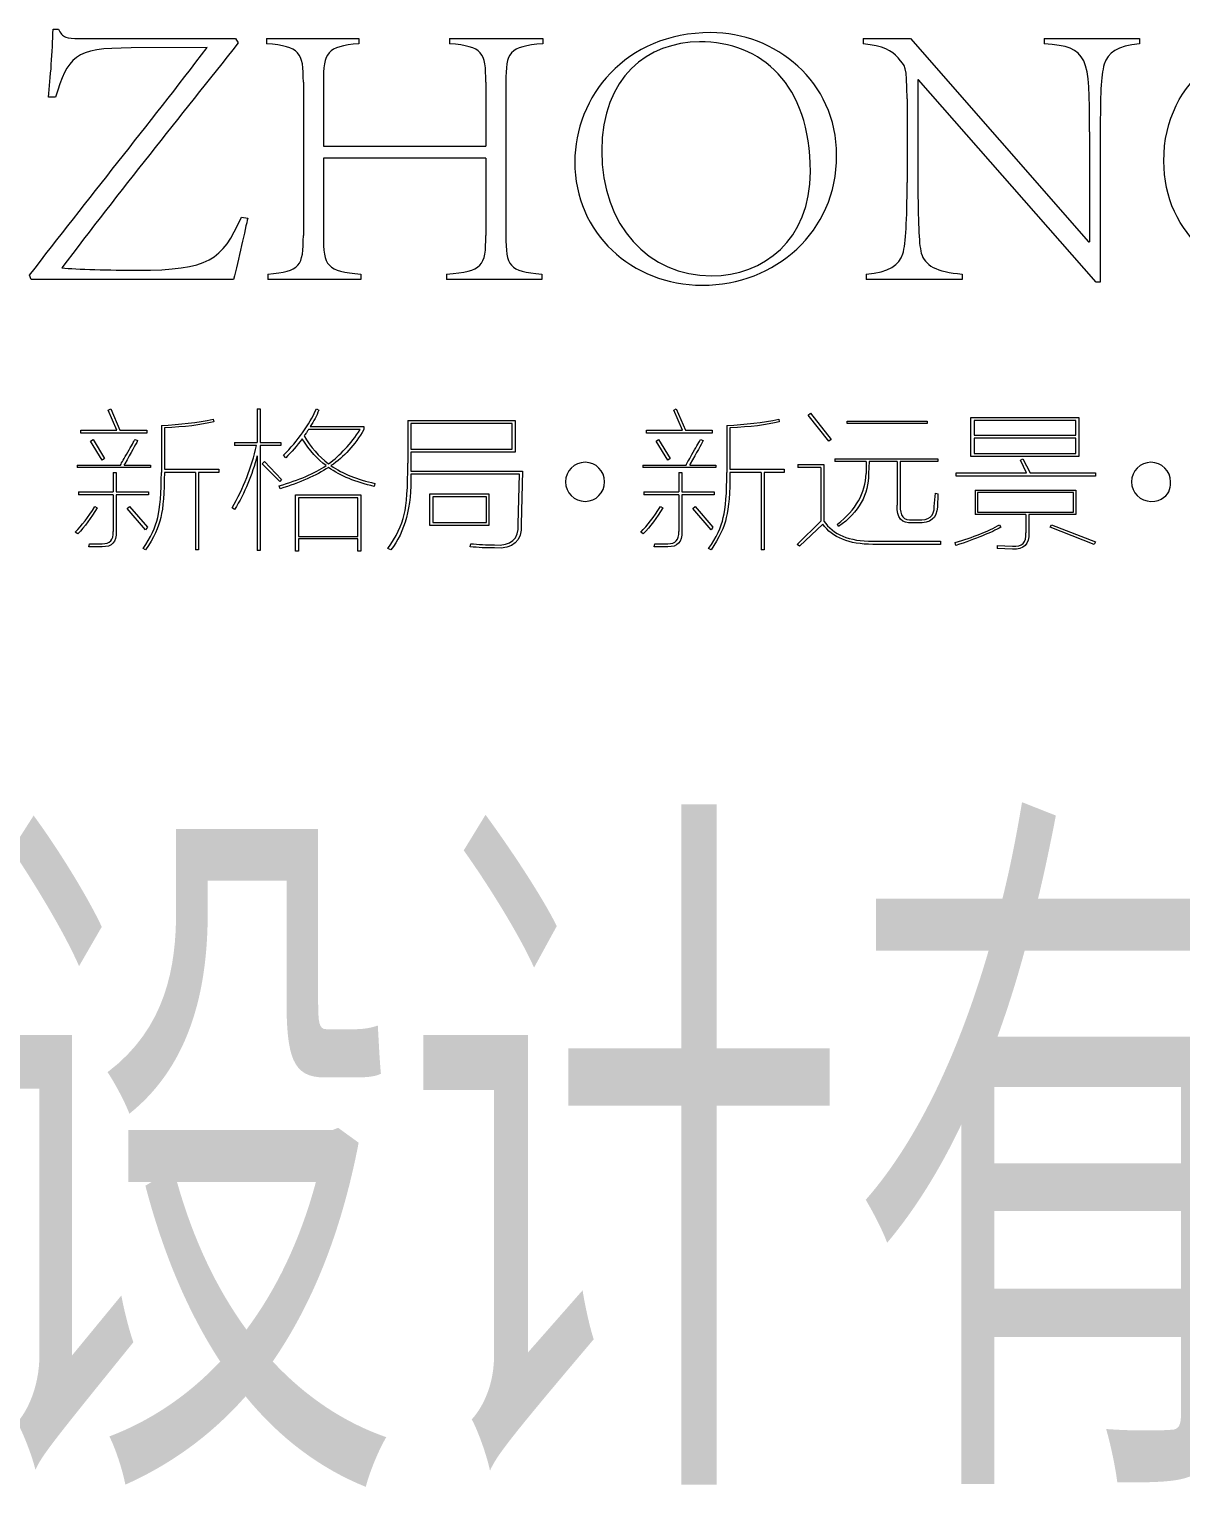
# Model space of a CAD drawing. Header units: inches. Extents: x -3272461 to -2504170, y 403793 to 1071042.
# Drawn here: x -2655844 to -2654256, y 616762 to 618772 of the extents above; entities that cross this region are included whole.
import ezdxf

# ---------------------------------------------------------------- set-up
doc = ezdxf.new("R2010")
doc.units = ezdxf.units.IN
doc.header["$LTSCALE"] = 1000
doc.header["$MEASUREMENT"] = 0
doc.layers.get('0').update_dxf_attribs({"lineweight": 18})
doc.styles.add('-黑体', font='', dxfattribs={"width": 0.7})
doc.styles.get('-黑体').set_extended_font_data('微软雅黑')

msp = doc.modelspace()

# ---------------------------------------------------------------- linework, layer by layer
for p, q in [((-2655517.2, 618759), (-2655517.2, 618751.6)), ((-2655389.8, 618759), (-2655389.8, 618751.6)), ((-2655264.5, 618759), (-2655264.5, 618751.6)), ((-2655136, 618759), (-2655136, 618751.6)), ((-2654694.5, 618759), (-2654694.5, 618751.6)), ((-2654444.9, 618759), (-2654444.9, 618751.6)), ((-2654313.3, 618759), (-2654313.3, 618751.6)), ((-2655466.2, 618698.5), (-2655466.2, 618487.2)), ((-2655438.6, 618698.5), (-2655438.6, 618610.4)), ((-2655214.6, 618698.5), (-2655214.6, 618610.4)), ((-2655187, 618698.5), (-2655187, 618487.2)), ((-2654619.1, 618701.7), (-2654619.1, 618560.5)), ((-2654633.9, 618675.7), (-2654633.9, 618560.5)), ((-2654382.3, 618630), (-2654382.3, 618478.7)), ((-2654367.5, 618630), (-2654367.5, 618423)), ((-2655438.6, 618593.9), (-2655438.6, 618487.2)), ((-2655214.6, 618593.9), (-2655214.6, 618487.2)), ((-2655515.1, 618434.1), (-2655515.1, 618426.7)), ((-2655387.1, 618434.1), (-2655387.1, 618426.7)), ((-2655268.7, 618434.1), (-2655268.7, 618426.7)), ((-2655137.6, 618434.1), (-2655137.6, 618426.7)), ((-2654690.2, 618434.1), (-2654690.2, 618426.7)), ((-2654558, 618434.1), (-2654558, 618426.7))]:
    msp.add_line(p, q)
at = {"lineweight": 9}
for p, q in [((-2655735.2, 618246.4), (-2655731.8, 618248)), ((-2655723.4, 618218.6), (-2655735.2, 618246.4)), ((-2655731.8, 618248), (-2655719.2, 618218.6)), ((-2655529.9, 618248), (-2655529.9, 618201.8)), ((-2655525.7, 618248), (-2655525.7, 618201.8)), ((-2655322.1, 618232.1), (-2655322.1, 618173.2)), ((-2655174.1, 618232.1), (-2655174.1, 618188.3)), ((-2654955.5, 618246.4), (-2654952.1, 618248)), ((-2654943.7, 618218.6), (-2654955.5, 618246.4)), ((-2654952.1, 618248), (-2654939.5, 618218.6)), ((-2654770.4, 618239.6), (-2654767, 618242.1)), ((-2654741.8, 618203.5), (-2654770.4, 618239.6)), ((-2654767, 618242.1), (-2654738.4, 618206)), ((-2654716.6, 618231.2), (-2654606.4, 618231.2)), ((-2654716.6, 618227.9), (-2654716.6, 618231.2)), ((-2654606.4, 618231.2), (-2654606.4, 618227.9)), ((-2654545.8, 618236.3), (-2654396.9, 618236.3)), ((-2654545.8, 618182.5), (-2654545.8, 618236.3)), ((-2654401.1, 618232.1), (-2654541.6, 618232.1)), ((-2654541.6, 618232.1), (-2654541.6, 618211.9)), ((-2654401.1, 618211.9), (-2654401.1, 618232.1)), ((-2654396.9, 618236.3), (-2654396.9, 618182.5)), ((-2655773, 618214.4), (-2655773, 618218.6)), ((-2655773, 618218.6), (-2655723.4, 618218.6)), ((-2655682.2, 618214.4), (-2655773, 618214.4)), ((-2655719.2, 618218.6), (-2655682.2, 618218.6)), ((-2655682.2, 618218.6), (-2655682.2, 618214.4)), ((-2655662, 618225.3), (-2655662, 618160.6)), ((-2655657.8, 618222), (-2655657.8, 618164.8)), ((-2655382.7, 618223.6), (-2655382.7, 618219.5)), ((-2655178.3, 618227.9), (-2655317.9, 618227.9)), ((-2655317.9, 618227.9), (-2655317.9, 618192.5)), ((-2655178.3, 618192.5), (-2655178.3, 618227.9)), ((-2654993.3, 618214.4), (-2654993.3, 618218.6)), ((-2654993.3, 618218.6), (-2654943.7, 618218.6)), ((-2654902.5, 618214.4), (-2654993.3, 618214.4)), ((-2654939.5, 618218.6), (-2654902.5, 618218.6)), ((-2654902.5, 618218.6), (-2654902.5, 618214.4)), ((-2654882.3, 618225.3), (-2654882.3, 618160.6)), ((-2654878.1, 618222), (-2654878.1, 618164.8)), ((-2654606.4, 618227.9), (-2654716.6, 618227.9)), ((-2654541.6, 618211.9), (-2654401.1, 618211.9)), ((-2655759.6, 618203.5), (-2655756.2, 618206)), ((-2655743.6, 618177.4), (-2655759.6, 618203.5)), ((-2655756.2, 618206), (-2655740.2, 618179.9)), ((-2655561, 618201.8), (-2655561, 618197.6)), ((-2655525.7, 618197.6), (-2655525.7, 618052.9)), ((-2655497.1, 618201.8), (-2655497.1, 618197.6)), ((-2655317.9, 618192.5), (-2655178.3, 618192.5)), ((-2654979.9, 618203.5), (-2654976.5, 618206)), ((-2654963.9, 618177.4), (-2654979.9, 618203.5)), ((-2654976.5, 618206), (-2654960.5, 618179.9)), ((-2654738.4, 618206), (-2654741.8, 618203.5)), ((-2654401.1, 618207.7), (-2654541.6, 618207.7)), ((-2654541.6, 618207.7), (-2654541.6, 618186.6)), ((-2654401.1, 618186.6), (-2654401.1, 618207.7)), ((-2655778.1, 618170.7), (-2655778.1, 618167.3)), ((-2655740.2, 618179.9), (-2655743.6, 618177.4)), ((-2655677.1, 618170.7), (-2655677.1, 618167.3)), ((-2655529.9, 618183.3), (-2655529.9, 618052.9)), ((-2655523.2, 618172.4), (-2655519.8, 618175.7)), ((-2655498.8, 618147.9), (-2655523.2, 618172.4)), ((-2655519.8, 618175.7), (-2655496.3, 618150.5)), ((-2655317.9, 618188.3), (-2655317.9, 618173.2)), ((-2655317.9, 618173.2), (-2655317.9, 618162.3)), ((-2654998.4, 618170.7), (-2654998.4, 618167.3)), ((-2654960.5, 618179.9), (-2654963.9, 618177.4)), ((-2654897.4, 618170.7), (-2654897.4, 618167.3)), ((-2654784.7, 618171.5), (-2654784.7, 618167.3)), ((-2654748.5, 618171.5), (-2654748.5, 618093.3)), ((-2654733.4, 618179.1), (-2654733.4, 618175.7)), ((-2654690.5, 618175.7), (-2654690.5, 618158.9)), ((-2654647.6, 618175.7), (-2654647.6, 618115.1)), ((-2654643.4, 618175.7), (-2654643.4, 618115.1)), ((-2654591.3, 618179.1), (-2654591.3, 618175.7)), ((-2654396.9, 618182.5), (-2654545.8, 618182.5)), ((-2654541.6, 618186.6), (-2654401.1, 618186.6)), ((-2654477.7, 618177.4), (-2654474.3, 618179.1)), ((-2654469.3, 618159.7), (-2654477.7, 618177.4)), ((-2654474.3, 618179.1), (-2654464.2, 618159.7)), ((-2655728.4, 618160.6), (-2655728.4, 618133.7)), ((-2655724.2, 618160.6), (-2655724.2, 618133.7)), ((-2655614.9, 618160.6), (-2655614.9, 618053.7)), ((-2655610.7, 618160.6), (-2655610.7, 618053.7)), ((-2655582.9, 618164.8), (-2655582.9, 618160.6)), ((-2655496.3, 618150.5), (-2655498.8, 618147.9)), ((-2654948.7, 618160.6), (-2654948.7, 618133.7)), ((-2654944.5, 618160.6), (-2654944.5, 618133.7)), ((-2654835.2, 618160.6), (-2654835.2, 618053.7)), ((-2654831, 618160.6), (-2654831, 618053.7)), ((-2654803.2, 618164.8), (-2654803.2, 618160.6)), ((-2654752.8, 618167.3), (-2654752.8, 618093.3)), ((-2654566, 618155.5), (-2654566, 618159.7)), ((-2654566, 618159.7), (-2654469.3, 618159.7)), ((-2654374.2, 618155.5), (-2654566, 618155.5)), ((-2654464.2, 618159.7), (-2654374.2, 618159.7)), ((-2654374.2, 618159.7), (-2654374.2, 618155.5)), ((-2655776.4, 618133.7), (-2655776.4, 618129.4)), ((-2655728.4, 618129.4), (-2655728.4, 618079)), ((-2655724.2, 618129.4), (-2655724.2, 618079)), ((-2655679.6, 618133.7), (-2655679.6, 618129.4)), ((-2655476.9, 618129.4), (-2655386.9, 618129.4)), ((-2655476.9, 618052.1), (-2655476.9, 618129.4)), ((-2655386.9, 618129.4), (-2655386.9, 618052.1)), ((-2655291.9, 618131.1), (-2655210.3, 618131.1)), ((-2655291.9, 618087.4), (-2655291.9, 618131.1)), ((-2655210.3, 618131.1), (-2655210.3, 618087.4)), ((-2654996.7, 618133.7), (-2654996.7, 618129.4)), ((-2654948.7, 618129.4), (-2654948.7, 618079)), ((-2654944.5, 618129.4), (-2654944.5, 618079)), ((-2654900, 618133.7), (-2654900, 618129.4)), ((-2654539.9, 618136.2), (-2654539.9, 618102.5)), ((-2654404.5, 618132.8), (-2654536.6, 618132.8)), ((-2654536.6, 618132.8), (-2654536.6, 618105.9)), ((-2654404.5, 618105.9), (-2654404.5, 618132.8)), ((-2654401.1, 618136.2), (-2654401.1, 618102.5)), ((-2655709.1, 618110.9), (-2655705.7, 618113.5)), ((-2655683.9, 618081.5), (-2655709.1, 618110.9)), ((-2655705.7, 618113.5), (-2655681.3, 618084.9)), ((-2655472.7, 618125.3), (-2655472.7, 618072.3)), ((-2655391.1, 618125.3), (-2655472.7, 618125.3)), ((-2655391.1, 618072.3), (-2655391.1, 618125.3)), ((-2655213.7, 618126.9), (-2655287.7, 618126.9)), ((-2655287.7, 618126.9), (-2655287.7, 618091.6)), ((-2655213.7, 618091.6), (-2655213.7, 618126.9)), ((-2654929.4, 618110.9), (-2654926, 618113.5)), ((-2654904.2, 618081.5), (-2654929.4, 618110.9)), ((-2654926, 618113.5), (-2654901.6, 618084.9)), ((-2655287.7, 618091.6), (-2655213.7, 618091.6)), ((-2654536.6, 618105.9), (-2654404.5, 618105.9)), ((-2654470.1, 618102.5), (-2654470.1, 618077.3)), ((-2654465.9, 618102.5), (-2654465.9, 618077.3)), ((-2655681.3, 618084.9), (-2655683.9, 618081.5)), ((-2655472.7, 618072.3), (-2655391.1, 618072.3)), ((-2655391.1, 618068.9), (-2655472.7, 618068.9)), ((-2655472.7, 618068.9), (-2655472.7, 618052.1)), ((-2655391.1, 618052.1), (-2655391.1, 618068.9)), ((-2655210.3, 618087.4), (-2655291.9, 618087.4)), ((-2654901.6, 618084.9), (-2654904.2, 618081.5)), ((-2654436.5, 618084.9), (-2654434.8, 618088.3)), ((-2654375.9, 618061.3), (-2654436.5, 618084.9)), ((-2654434.8, 618088.3), (-2654374.2, 618064.7)), ((-2655472.7, 618052.1), (-2655476.9, 618052.1)), ((-2655386.9, 618052.1), (-2655391.1, 618052.1)), ((-2654587.9, 618065.5), (-2654587.9, 618061.3)), ((-2654509.7, 618059.6), (-2654509.7, 618055.4)), ((-2654374.2, 618064.7), (-2654375.9, 618061.3))]:
    msp.add_line(p, q, dxfattribs=at)
for points in [[(-2655817.6, 618677.8), (-2655815, 618704.9), (-2655811.8, 618740.5), (-2655811.3, 618771.8)], [(-2655811.3, 618771.8), (-2655811.3, 618771.8), (-2655803.9, 618771.8), (-2655803.9, 618771.8)], [(-2655803.9, 618771.8), (-2655801.2, 618765.9), (-2655798.5, 618762.7), (-2655793.7, 618760.6)], [(-2655555.9, 618752.7), (-2655637.1, 618650.7), (-2655719.4, 618548.3), (-2655799.1, 618442.6)], [(-2655793.7, 618760.6), (-2655789.5, 618759), (-2655783.7, 618759), (-2655775.7, 618759)], [(-2655775.7, 618759), (-2655775.7, 618759), (-2655559.6, 618759), (-2655559.6, 618759)], [(-2655559.6, 618759), (-2655559.6, 618759), (-2655555.9, 618752.7), (-2655555.9, 618752.7)], [(-2655517.2, 618759), (-2655517.2, 618759), (-2655389.8, 618759), (-2655389.8, 618759)], [(-2655264.5, 618759), (-2655264.5, 618759), (-2655136, 618759), (-2655136, 618759)], [(-2654920, 618754.3), (-2654990.6, 618753.7), (-2655054.9, 618706.5), (-2655054.9, 618604)], [(-2654694.5, 618759), (-2654694.5, 618759), (-2654629.2, 618759), (-2654629.2, 618759)], [(-2654629.2, 618759), (-2654629.2, 618759), (-2654383.9, 618478.7), (-2654383.9, 618478.7)], [(-2654444.9, 618759), (-2654444.9, 618759), (-2654313.3, 618759), (-2654313.3, 618759)], [(-2655843.7, 618432.5), (-2655763.5, 618536.6), (-2655680.7, 618639.1), (-2655598.9, 618746.3)], [(-2655703.5, 618745.8), (-2655783.1, 618746.3), (-2655790.6, 618733), (-2655808.1, 618677.8)], [(-2655598.9, 618746.3), (-2655598.9, 618746.3), (-2655703.5, 618745.8), (-2655703.5, 618745.8)], [(-2655466.2, 618698.5), (-2655466.2, 618739.9), (-2655470.5, 618747.9), (-2655517.2, 618751.6)], [(-2655389.8, 618751.6), (-2655433.8, 618747.9), (-2655438.6, 618739.9), (-2655438.6, 618698.5)], [(-2655214.6, 618698.5), (-2655214.6, 618739.9), (-2655218.8, 618747.9), (-2655264.5, 618751.6)], [(-2655136, 618751.6), (-2655182.8, 618747.9), (-2655187, 618739.9), (-2655187, 618698.5)], [(-2654646.2, 618732), (-2654655.2, 618742.6), (-2654666.3, 618748.4), (-2654694.5, 618751.6)], [(-2654382.3, 618630), (-2654382.3, 618733.5), (-2654382.8, 618747.4), (-2654444.9, 618751.6)], [(-2654313.3, 618751.6), (-2654344.1, 618748.9), (-2654357.3, 618738.9), (-2654362.1, 618723.5)], [(-2654633.9, 618675.7), (-2654633.9, 618722.9), (-2654636.6, 618720.3), (-2654646.2, 618732)], [(-2654362.1, 618723.5), (-2654366.9, 618707), (-2654367.5, 618679.9), (-2654367.5, 618630)], [(-2654373.3, 618423), (-2654373.3, 618423), (-2654618, 618701.7), (-2654618, 618701.7)], [(-2654618, 618701.7), (-2654618, 618701.7), (-2654619.1, 618701.7), (-2654619.1, 618701.7)], [(-2655808.1, 618677.8), (-2655808.1, 618677.8), (-2655817.6, 618677.8), (-2655817.6, 618677.8)], [(-2655438.6, 618610.4), (-2655438.6, 618610.4), (-2655214.6, 618610.4), (-2655214.6, 618610.4)], [(-2655214.6, 618593.9), (-2655214.6, 618593.9), (-2655438.6, 618593.9), (-2655438.6, 618593.9)], [(-2654639.8, 618461.7), (-2654635.5, 618477.7), (-2654633.9, 618506.9), (-2654633.9, 618560.5)], [(-2654619.1, 618560.5), (-2654618.5, 618506.9), (-2654618, 618477.7), (-2654614.3, 618462.8)], [(-2655542.7, 618511.1), (-2655546.3, 618497.3), (-2655555.9, 618452.2), (-2655562.3, 618426.7)], [(-2655551.7, 618512.7), (-2655551.7, 618512.7), (-2655542.7, 618511.1), (-2655542.7, 618511.1)], [(-2655515.1, 618434.1), (-2655470.5, 618437.3), (-2655466.2, 618445.3), (-2655466.2, 618487.2)], [(-2655438.6, 618487.2), (-2655438.6, 618445.3), (-2655433.8, 618437.3), (-2655387.1, 618434.1)], [(-2655268.7, 618434.1), (-2655218.8, 618437.3), (-2655214.6, 618445.3), (-2655214.6, 618487.2)], [(-2655187, 618487.2), (-2655187, 618445.3), (-2655182.8, 618437.3), (-2655137.6, 618434.1)], [(-2654383.9, 618478.7), (-2654383.9, 618478.7), (-2654382.3, 618478.7), (-2654382.3, 618478.7)], [(-2654690.2, 618434.1), (-2654658.9, 618436.2), (-2654644, 618446.9), (-2654639.8, 618461.7)], [(-2654614.3, 618462.8), (-2654609.5, 618446.3), (-2654593.6, 618436.8), (-2654558, 618434.1)], [(-2655841.5, 618426.7), (-2655841.5, 618426.7), (-2655843.7, 618432.5), (-2655843.7, 618432.5)], [(-2655562.3, 618426.7), (-2655562.3, 618426.7), (-2655841.5, 618426.7), (-2655841.5, 618426.7)], [(-2655387.1, 618426.7), (-2655387.1, 618426.7), (-2655515.1, 618426.7), (-2655515.1, 618426.7)], [(-2655137.6, 618426.7), (-2655137.6, 618426.7), (-2655268.7, 618426.7), (-2655268.7, 618426.7)], [(-2654558, 618426.7), (-2654558, 618426.7), (-2654690.2, 618426.7), (-2654690.2, 618426.7)], [(-2654367.5, 618423), (-2654367.5, 618423), (-2654373.3, 618423), (-2654373.3, 618423)]]:
    msp.add_open_spline(points, degree=3)
for points, knots in [([(-2654731, 618597.6), (-2654731, 618492), (-2654815.4, 618418.7), (-2654916.3, 618418.7), (-2655013.5, 618418.7), (-2655092, 618490.4), (-2655092, 618588.6), (-2655092, 618677.8), (-2655023, 618767), (-2654904.6, 618767), (-2654816, 618767), (-2654731, 618700.6), (-2654731, 618597.6)], [0, 0, 0, 0, 272.371618, 272.371618, 272.371618, 544.743236, 544.743236, 544.743236, 817.114854, 817.114854, 817.114854, 1089.486472, 1089.486472, 1089.486472, 1089.486472]), ([(-2655054.9, 618604), (-2655054.9, 618500.5), (-2654989.6, 618431.5), (-2654903.6, 618431.5), (-2654831.9, 618431.5), (-2654767.1, 618480.8), (-2654767.1, 618575.4), (-2654767.1, 618695.9), (-2654834.6, 618754.3), (-2654920, 618754.3)], [0, 0, 0, 0, 242.05374, 242.05374, 242.05374, 484.107479, 484.107479, 484.107479, 726.161219, 726.161219, 726.161219, 726.161219]), ([(-2653959.3, 618440.5), (-2653993.8, 618432), (-2654038.9, 618418.7), (-2654082.4, 618418.7), (-2654198.2, 618418.7), (-2654279.9, 618488.8), (-2654279.9, 618589.7), (-2654279.9, 618705.9), (-2654181.7, 618767), (-2654077.1, 618767), (-2654032, 618767), (-2653991.6, 618758), (-2653973.6, 618752.7)], [0, 0, 0, 0, 202.231565, 202.231565, 202.231565, 404.46313, 404.46313, 404.46313, 606.694695, 606.694695, 606.694695, 808.92626, 808.92626, 808.92626, 808.92626]), ([(-2655799.1, 618442.6), (-2655779.9, 618440.5), (-2655732.2, 618439.4), (-2655694.5, 618439.4), (-2655596.3, 618439.4), (-2655578.2, 618452.7), (-2655551.7, 618512.7)], [0, 0, 0, 0, 138.981154, 138.981154, 138.981154, 277.962308, 277.962308, 277.962308, 277.962308])]:
    msp.add_open_spline(points, degree=3, knots=knots)
for points in [[(-2655662, 618225.3), (-2655636.2, 618226.5), (-2655612.4, 618229.3), (-2655590.5, 618233.7)], [(-2655589.7, 618230.4), (-2655607, 618225.9), (-2655629.8, 618223.1), (-2655657.8, 618222)], [(-2655590.5, 618233.7), (-2655590.5, 618233.7), (-2655589.7, 618230.4), (-2655589.7, 618230.4)], [(-2655529.9, 618248), (-2655529.9, 618248), (-2655525.7, 618248), (-2655525.7, 618248)], [(-2655493.7, 618184.1), (-2655473.6, 618204.3), (-2655458.4, 618225.6), (-2655448.3, 618248)], [(-2655445, 618246.4), (-2655447.8, 618238.5), (-2655451.7, 618230.9), (-2655456.7, 618223.6)], [(-2655448.3, 618248), (-2655448.3, 618248), (-2655445, 618246.4), (-2655445, 618246.4)], [(-2655322.1, 618232.1), (-2655322.1, 618232.1), (-2655174.1, 618232.1), (-2655174.1, 618232.1)], [(-2654882.3, 618225.3), (-2654856.5, 618226.5), (-2654832.7, 618229.3), (-2654810.8, 618233.7)], [(-2654810, 618230.4), (-2654827.3, 618225.9), (-2654850.1, 618223.1), (-2654878.1, 618222)], [(-2654810.8, 618233.7), (-2654810.8, 618233.7), (-2654810, 618230.4), (-2654810, 618230.4)], [(-2655461.8, 618215.2), (-2655463.5, 618213.6), (-2655464.6, 618212.2), (-2655465.2, 618211)], [(-2655465.2, 618211), (-2655456.2, 618195.3), (-2655445, 618182.5), (-2655431.5, 618172.4)], [(-2655459.3, 618219.5), (-2655459.8, 618218.9), (-2655460.7, 618217.5), (-2655461.8, 618215.2)], [(-2655387.8, 618219.5), (-2655387.8, 618219.5), (-2655459.3, 618219.5), (-2655459.3, 618219.5)], [(-2655456.7, 618223.6), (-2655456.7, 618223.6), (-2655382.7, 618223.6), (-2655382.7, 618223.6)], [(-2655431.5, 618172.4), (-2655415.2, 618184.1), (-2655400.7, 618199.8), (-2655387.8, 618219.5)], [(-2655382.7, 618219.5), (-2655395.1, 618198.1), (-2655410.2, 618181.6), (-2655428.1, 618169.8)], [(-2655694.8, 618204.3), (-2655697.6, 618198.7), (-2655703.5, 618188), (-2655712.5, 618172.4)], [(-2655708.2, 618188.3), (-2655703.2, 618197.3), (-2655699.8, 618203.2), (-2655698.1, 618206)], [(-2655698.1, 618206), (-2655698.1, 618206), (-2655694.8, 618204.3), (-2655694.8, 618204.3)], [(-2655564.4, 618111.8), (-2655548.7, 618138.7), (-2655537.5, 618167.3), (-2655530.8, 618197.6)], [(-2655561, 618201.8), (-2655561, 618201.8), (-2655529.9, 618201.8), (-2655529.9, 618201.8)], [(-2655530.8, 618197.6), (-2655530.8, 618197.6), (-2655561, 618197.6), (-2655561, 618197.6)], [(-2655525.7, 618201.8), (-2655525.7, 618201.8), (-2655497.1, 618201.8), (-2655497.1, 618201.8)], [(-2655497.1, 618197.6), (-2655497.1, 618197.6), (-2655525.7, 618197.6), (-2655525.7, 618197.6)], [(-2655467.7, 618206.8), (-2655475, 618197.3), (-2655482.6, 618188.6), (-2655490.4, 618180.8)], [(-2655434.9, 618169.8), (-2655446.6, 618178.2), (-2655457.6, 618190.6), (-2655467.7, 618206.8)], [(-2654915.1, 618204.3), (-2654917.9, 618198.7), (-2654923.8, 618188), (-2654932.8, 618172.4)], [(-2654928.6, 618188.3), (-2654923.5, 618197.3), (-2654920.1, 618203.2), (-2654918.5, 618206)], [(-2654918.5, 618206), (-2654918.5, 618206), (-2654915.1, 618204.3), (-2654915.1, 618204.3)], [(-2655778.1, 618170.7), (-2655778.1, 618170.7), (-2655718.3, 618170.7), (-2655718.3, 618170.7)], [(-2655718.3, 618170.7), (-2655716.6, 618174), (-2655713.3, 618179.9), (-2655708.2, 618188.3)], [(-2655713.3, 618170.7), (-2655713.3, 618170.7), (-2655677.1, 618170.7), (-2655677.1, 618170.7)], [(-2655712.5, 618172.4), (-2655713, 618171.8), (-2655713.3, 618171.2), (-2655713.3, 618170.7)], [(-2655529.9, 618183.3), (-2655536.7, 618156.9), (-2655547, 618132.3), (-2655561, 618109.3)], [(-2655499.6, 618142.1), (-2655472.2, 618149.9), (-2655450.6, 618159.2), (-2655434.9, 618169.8)], [(-2655490.4, 618180.8), (-2655490.4, 618180.8), (-2655493.7, 618184.1), (-2655493.7, 618184.1)], [(-2655428.1, 618169.8), (-2655411.9, 618158.6), (-2655391.7, 618150.5), (-2655367.6, 618145.4)], [(-2655327.2, 618102.5), (-2655323.8, 618116.5), (-2655322.1, 618140.1), (-2655322.1, 618173.2)], [(-2655174.1, 618188.3), (-2655174.1, 618188.3), (-2655317.9, 618188.3), (-2655317.9, 618188.3)], [(-2654998.4, 618170.7), (-2654998.4, 618170.7), (-2654938.6, 618170.7), (-2654938.6, 618170.7)], [(-2654938.6, 618170.7), (-2654937, 618174), (-2654933.6, 618179.9), (-2654928.6, 618188.3)], [(-2654933.6, 618170.7), (-2654933.6, 618170.7), (-2654897.4, 618170.7), (-2654897.4, 618170.7)], [(-2654932.8, 618172.4), (-2654933.3, 618171.8), (-2654933.6, 618171.2), (-2654933.6, 618170.7)], [(-2654784.7, 618171.5), (-2654784.7, 618171.5), (-2654748.5, 618171.5), (-2654748.5, 618171.5)], [(-2654733.4, 618179.1), (-2654733.4, 618179.1), (-2654591.3, 618179.1), (-2654591.3, 618179.1)], [(-2654690.5, 618175.7), (-2654690.5, 618175.7), (-2654733.4, 618175.7), (-2654733.4, 618175.7)], [(-2654686.3, 618175.7), (-2654686.3, 618175.7), (-2654687.1, 618158.9), (-2654687.1, 618158.9)], [(-2654647.6, 618175.7), (-2654647.6, 618175.7), (-2654686.3, 618175.7), (-2654686.3, 618175.7)], [(-2654591.3, 618175.7), (-2654591.3, 618175.7), (-2654643.4, 618175.7), (-2654643.4, 618175.7)], [(-2655677.1, 618167.3), (-2655677.1, 618167.3), (-2655778.1, 618167.3), (-2655778.1, 618167.3)], [(-2655728.4, 618160.6), (-2655728.4, 618160.6), (-2655724.2, 618160.6), (-2655724.2, 618160.6)], [(-2655667, 618098.3), (-2655663.7, 618111.2), (-2655662, 618132), (-2655662, 618160.6)], [(-2655657.8, 618160.6), (-2655657.8, 618132.5), (-2655659.5, 618111.8), (-2655662.8, 618098.3)], [(-2655657.8, 618164.8), (-2655657.8, 618164.8), (-2655582.9, 618164.8), (-2655582.9, 618164.8)], [(-2655614.9, 618160.6), (-2655614.9, 618160.6), (-2655657.8, 618160.6), (-2655657.8, 618160.6)], [(-2655582.9, 618160.6), (-2655582.9, 618160.6), (-2655610.7, 618160.6), (-2655610.7, 618160.6)], [(-2655431.5, 618167.3), (-2655448.9, 618156.1), (-2655471, 618146.3), (-2655498, 618137.9)], [(-2655368.4, 618141.2), (-2655393.7, 618146.8), (-2655414.7, 618155.5), (-2655431.5, 618167.3)], [(-2655317.9, 618158.1), (-2655316.8, 618113.2), (-2655326.1, 618078.4), (-2655345.7, 618053.7)], [(-2655317.9, 618162.3), (-2655317.9, 618162.3), (-2655164, 618162.3), (-2655164, 618162.3)], [(-2655168.2, 618158.1), (-2655168.2, 618158.1), (-2655317.9, 618158.1), (-2655317.9, 618158.1)], [(-2655169.9, 618089.1), (-2655169.9, 618089.1), (-2655168.2, 618158.1), (-2655168.2, 618158.1)], [(-2655164, 618162.3), (-2655164, 618162.3), (-2655165.7, 618089.1), (-2655165.7, 618089.1)], [(-2654897.4, 618167.3), (-2654897.4, 618167.3), (-2654998.4, 618167.3), (-2654998.4, 618167.3)], [(-2654948.7, 618160.6), (-2654948.7, 618160.6), (-2654944.5, 618160.6), (-2654944.5, 618160.6)], [(-2654887.3, 618098.3), (-2654884, 618111.2), (-2654882.3, 618132), (-2654882.3, 618160.6)], [(-2654878.1, 618160.6), (-2654878.1, 618132.5), (-2654879.8, 618111.8), (-2654883.1, 618098.3)], [(-2654878.1, 618164.8), (-2654878.1, 618164.8), (-2654803.2, 618164.8), (-2654803.2, 618164.8)], [(-2654835.2, 618160.6), (-2654835.2, 618160.6), (-2654878.1, 618160.6), (-2654878.1, 618160.6)], [(-2654803.2, 618160.6), (-2654803.2, 618160.6), (-2654831, 618160.6), (-2654831, 618160.6)], [(-2654752.8, 618167.3), (-2654752.8, 618167.3), (-2654784.7, 618167.3), (-2654784.7, 618167.3)], [(-2654730, 618089.1), (-2654704.3, 618108.7), (-2654691.1, 618132), (-2654690.5, 618158.9)], [(-2654687.1, 618158.9), (-2654686.6, 618130.3), (-2654700.3, 618105.9), (-2654728.4, 618085.7)], [(-2655776.4, 618133.7), (-2655776.4, 618133.7), (-2655728.4, 618133.7), (-2655728.4, 618133.7)], [(-2655728.4, 618129.4), (-2655728.4, 618129.4), (-2655776.4, 618129.4), (-2655776.4, 618129.4)], [(-2655724.2, 618133.7), (-2655724.2, 618133.7), (-2655679.6, 618133.7), (-2655679.6, 618133.7)], [(-2655679.6, 618129.4), (-2655679.6, 618129.4), (-2655724.2, 618129.4), (-2655724.2, 618129.4)], [(-2655498, 618137.9), (-2655498, 618137.9), (-2655499.6, 618142.1), (-2655499.6, 618142.1)], [(-2655367.6, 618145.4), (-2655367.6, 618145.4), (-2655368.4, 618141.2), (-2655368.4, 618141.2)], [(-2654996.7, 618133.7), (-2654996.7, 618133.7), (-2654948.7, 618133.7), (-2654948.7, 618133.7)], [(-2654948.7, 618129.4), (-2654948.7, 618129.4), (-2654996.7, 618129.4), (-2654996.7, 618129.4)], [(-2654944.5, 618133.7), (-2654944.5, 618133.7), (-2654900, 618133.7), (-2654900, 618133.7)], [(-2654900, 618129.4), (-2654900, 618129.4), (-2654944.5, 618129.4), (-2654944.5, 618129.4)], [(-2654596.3, 618113.5), (-2654596.3, 618113.5), (-2654594.6, 618132), (-2654594.6, 618132)], [(-2654594.6, 618132), (-2654594.6, 618132), (-2654591.3, 618131.1), (-2654591.3, 618131.1)], [(-2654591.3, 618131.1), (-2654591.3, 618131.1), (-2654592.1, 618112.6), (-2654592.1, 618112.6)], [(-2654539.9, 618136.2), (-2654539.9, 618136.2), (-2654401.1, 618136.2), (-2654401.1, 618136.2)], [(-2655780.6, 618078.1), (-2655771.6, 618087.1), (-2655762.6, 618098.9), (-2655753.7, 618113.5)], [(-2655750.3, 618111.8), (-2655758.7, 618097.8), (-2655767.7, 618085.7), (-2655777.2, 618075.6)], [(-2655753.7, 618113.5), (-2655753.7, 618113.5), (-2655750.3, 618111.8), (-2655750.3, 618111.8)], [(-2655561, 618109.3), (-2655561, 618109.3), (-2655564.4, 618111.8), (-2655564.4, 618111.8)], [(-2655000.9, 618078.1), (-2654991.9, 618087.1), (-2654982.9, 618098.9), (-2654974, 618113.5)], [(-2654970.6, 618111.8), (-2654979, 618097.8), (-2654988, 618085.7), (-2654997.5, 618075.6)], [(-2654974, 618113.5), (-2654974, 618113.5), (-2654970.6, 618111.8), (-2654970.6, 618111.8)], [(-2654626.6, 618090.8), (-2654641.2, 618089.6), (-2654648.2, 618097.8), (-2654647.6, 618115.1)], [(-2654643.4, 618115.1), (-2654644, 618100.6), (-2654638.4, 618093.8), (-2654626.6, 618095)], [(-2654619, 618095), (-2654603.9, 618093.8), (-2654596.3, 618100), (-2654596.3, 618113.5)], [(-2654592.1, 618112.6), (-2654592.7, 618097.5), (-2654601.6, 618090.2), (-2654619, 618090.8)], [(-2655687.2, 618055.4), (-2655676.6, 618070.6), (-2655669.9, 618084.9), (-2655667, 618098.3)], [(-2655662.8, 618098.3), (-2655665.6, 618084.9), (-2655672.6, 618070), (-2655683.9, 618053.7)], [(-2655349.9, 618055.4), (-2655338.1, 618071.7), (-2655330.6, 618087.4), (-2655327.2, 618102.5)], [(-2655165.7, 618089.1), (-2655164.6, 618065.5), (-2655176.9, 618054.6), (-2655202.7, 618056.3)], [(-2655202.7, 618060.5), (-2655179.7, 618058.8), (-2655168.8, 618068.4), (-2655169.9, 618089.1)], [(-2654907.5, 618055.4), (-2654896.9, 618070.6), (-2654890.2, 618084.9), (-2654887.3, 618098.3)], [(-2654883.1, 618098.3), (-2654885.9, 618084.9), (-2654892.9, 618070), (-2654904.2, 618053.7)], [(-2654785.5, 618061.3), (-2654785.5, 618061.3), (-2654752.8, 618093.3), (-2654752.8, 618093.3)], [(-2654750.2, 618089.1), (-2654750.2, 618089.1), (-2654782.2, 618058.8), (-2654782.2, 618058.8)], [(-2654681.3, 618061.3), (-2654713.8, 618061.3), (-2654736.8, 618070.6), (-2654750.2, 618089.1)], [(-2654748.5, 618093.3), (-2654736.2, 618074.8), (-2654713.8, 618065.5), (-2654681.3, 618065.5)], [(-2654728.4, 618085.7), (-2654728.4, 618085.7), (-2654730, 618089.1), (-2654730, 618089.1)], [(-2654626.6, 618095), (-2654626.6, 618095), (-2654619, 618095), (-2654619, 618095)], [(-2654619, 618090.8), (-2654619, 618090.8), (-2654626.6, 618090.8), (-2654626.6, 618090.8)], [(-2654470.1, 618102.5), (-2654470.1, 618102.5), (-2654539.9, 618102.5), (-2654539.9, 618102.5)], [(-2654401.1, 618102.5), (-2654401.1, 618102.5), (-2654465.9, 618102.5), (-2654465.9, 618102.5)], [(-2655777.2, 618075.6), (-2655777.2, 618075.6), (-2655780.6, 618078.1), (-2655780.6, 618078.1)], [(-2655724.2, 618079), (-2655723.7, 618064.4), (-2655730.1, 618057.4), (-2655743.6, 618058)], [(-2655743.6, 618062.2), (-2655732.9, 618061.6), (-2655727.9, 618067.2), (-2655728.4, 618079)], [(-2654997.5, 618075.6), (-2654997.5, 618075.6), (-2655000.9, 618078.1), (-2655000.9, 618078.1)], [(-2654944.5, 618079), (-2654944, 618064.4), (-2654950.4, 618057.4), (-2654963.9, 618058)], [(-2654963.9, 618062.2), (-2654953.2, 618061.6), (-2654948.2, 618067.2), (-2654948.7, 618079)], [(-2654567.7, 618063.9), (-2654542.5, 618071.1), (-2654522, 618079.3), (-2654506.3, 618088.3)], [(-2654504.6, 618084.9), (-2654517.5, 618077.6), (-2654538.2, 618069.2), (-2654566.8, 618059.6)], [(-2654506.3, 618088.3), (-2654506.3, 618088.3), (-2654504.6, 618084.9), (-2654504.6, 618084.9)], [(-2654465.9, 618077.3), (-2654465.4, 618061.6), (-2654472.9, 618054), (-2654488.6, 618054.6)], [(-2654488.6, 618058.8), (-2654475.2, 618057.7), (-2654469, 618063.9), (-2654470.1, 618077.3)], [(-2655762.1, 618058), (-2655762.1, 618058), (-2655761.2, 618062.2), (-2655761.2, 618062.2)], [(-2655743.6, 618058), (-2655749.7, 618058), (-2655755.9, 618058), (-2655762.1, 618058)], [(-2655761.2, 618062.2), (-2655755.1, 618062.2), (-2655749.2, 618062.2), (-2655743.6, 618062.2)], [(-2655683.9, 618053.7), (-2655683.9, 618053.7), (-2655687.2, 618055.4), (-2655687.2, 618055.4)], [(-2655610.7, 618053.7), (-2655610.7, 618053.7), (-2655614.9, 618053.7), (-2655614.9, 618053.7)], [(-2655525.7, 618052.9), (-2655525.7, 618052.9), (-2655529.9, 618052.9), (-2655529.9, 618052.9)], [(-2655345.7, 618053.7), (-2655345.7, 618053.7), (-2655349.9, 618055.4), (-2655349.9, 618055.4)], [(-2655236.4, 618058), (-2655236.4, 618058), (-2655235.5, 618062.2), (-2655235.5, 618062.2)], [(-2655202.7, 618056.3), (-2655213.9, 618056.3), (-2655225.2, 618056.8), (-2655236.4, 618058)], [(-2655235.5, 618062.2), (-2655224.9, 618061), (-2655213.9, 618060.5), (-2655202.7, 618060.5)], [(-2654982.4, 618058), (-2654982.4, 618058), (-2654981.5, 618062.2), (-2654981.5, 618062.2)], [(-2654963.9, 618058), (-2654970.1, 618058), (-2654976.2, 618058), (-2654982.4, 618058)], [(-2654981.5, 618062.2), (-2654975.4, 618062.2), (-2654969.5, 618062.2), (-2654963.9, 618062.2)], [(-2654904.2, 618053.7), (-2654904.2, 618053.7), (-2654907.5, 618055.4), (-2654907.5, 618055.4)], [(-2654831, 618053.7), (-2654831, 618053.7), (-2654835.2, 618053.7), (-2654835.2, 618053.7)], [(-2654782.2, 618058.8), (-2654782.2, 618058.8), (-2654785.5, 618061.3), (-2654785.5, 618061.3)], [(-2654681.3, 618065.5), (-2654681.3, 618065.5), (-2654587.9, 618065.5), (-2654587.9, 618065.5)], [(-2654587.9, 618061.3), (-2654587.9, 618061.3), (-2654681.3, 618061.3), (-2654681.3, 618061.3)], [(-2654566.8, 618059.6), (-2654566.8, 618059.6), (-2654567.7, 618063.9), (-2654567.7, 618063.9)], [(-2654509.7, 618059.6), (-2654509.7, 618059.6), (-2654488.6, 618058.8), (-2654488.6, 618058.8)], [(-2654488.6, 618054.6), (-2654488.6, 618054.6), (-2654509.7, 618055.4), (-2654509.7, 618055.4)]]:
    msp.add_open_spline(points, degree=3, dxfattribs=at)
for points, knots in [([(-2655050.8, 618147.5), (-2655050.8, 618132.7), (-2655062.9, 618120.6), (-2655077.8, 618120.6), (-2655092.7, 618120.6), (-2655104.7, 618132.7), (-2655104.7, 618147.5), (-2655104.7, 618162.4), (-2655092.7, 618174.4), (-2655077.8, 618174.4), (-2655062.9, 618174.4), (-2655050.8, 618162.4), (-2655050.8, 618147.5)], [0, 0, 0, 0, 41.210173, 41.210173, 41.210173, 82.420345, 82.420345, 82.420345, 123.630518, 123.630518, 123.630518, 164.840691, 164.840691, 164.840691, 164.840691]), ([(-2654270.6, 618147.5), (-2654270.6, 618147.5), (-2654270.6, 618147.5), (-2654270.6, 618147.5), (-2654270.6, 618147.5), (-2654270.6, 618147.5), (-2654270.6, 618132.7), (-2654282.7, 618120.6), (-2654297.6, 618120.6), (-2654312.4, 618120.6), (-2654324.5, 618132.7), (-2654324.5, 618147.5), (-2654324.5, 618162.4), (-2654312.4, 618174.4), (-2654297.6, 618174.4), (-2654282.7, 618174.4), (-2654270.6, 618162.4), (-2654270.6, 618147.5)], [0, 0, 0, 0, 1.299713, 2.599425, 5.198851, 10.397701, 20.795402, 41.590805, 41.590805, 41.590805, 83.181609, 83.181609, 83.181609, 124.772414, 124.772414, 124.772414, 166.363219, 166.363219, 166.363219, 166.363219])]:
    msp.add_open_spline(points, degree=3, knots=knots, dxfattribs=at)

# ---------------------------------------------------------------- texts
at = {"style": '-黑体', "width": 0.6}
msp.add_text('工程设计有限公司', height=750, dxfattribs=at).set_placement((-2657170.6, 616846.4))

doc.saveas('drawing.dxf')
